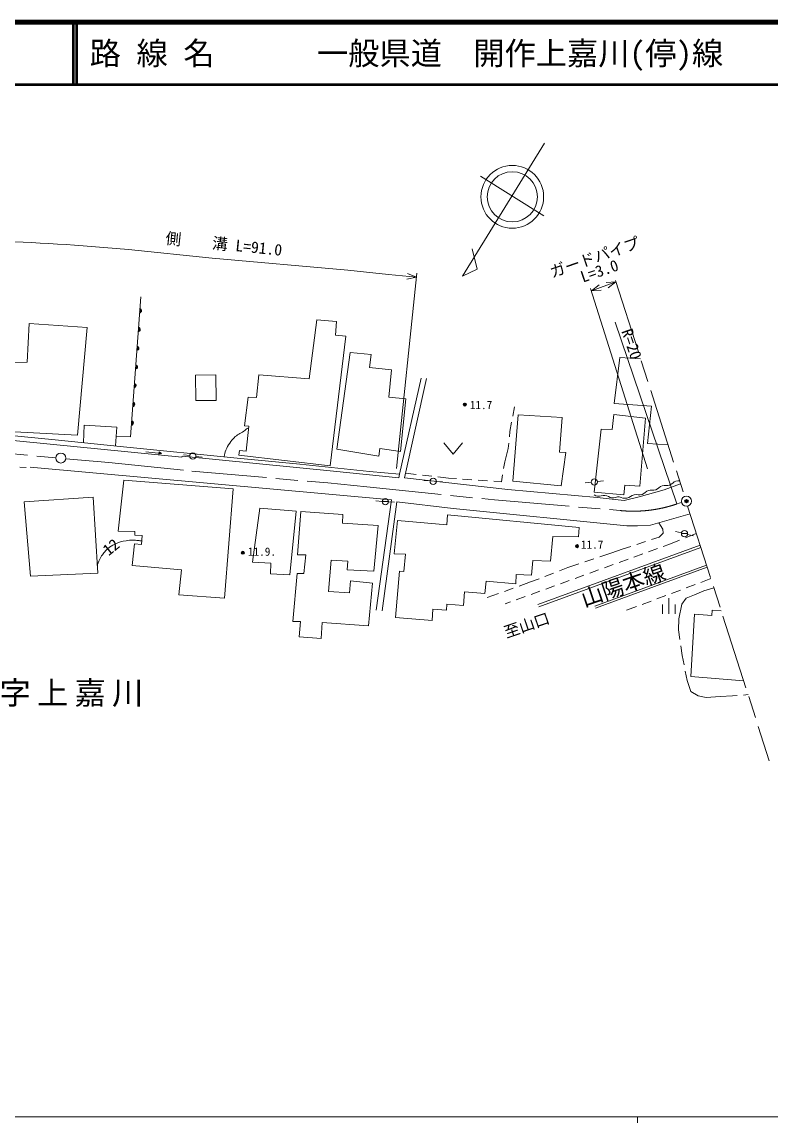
# Model space of a CAD drawing. Units: millimetres, scale not verified. Extents: x 40000 to 680000, y 20000 to 380000.
# Drawn here: x 169558 to 289369, y 204000 to 380000 of the extents above; entities that cross this region are included whole.
import ezdxf
from ezdxf.enums import TextEntityAlignment as Align

# ---------------------------------------------------------------- set-up
doc = ezdxf.new("R2010")
doc.units = ezdxf.units.MM
doc.header["$LTSCALE"] = 1000
doc.header["$PDMODE"] = 32
doc.header["$PDSIZE"] = 500
doc.linetypes.add('CHAIN', pattern=[18.5, 12, -1.5, 3.5, -1.5])
for name, color, linetype, lineweight in [('M-BGD', 7, 'Continuous', 13), ('M-BGD-HTXT', 7, 'Continuous', 13), ('M-BMK', 2, 'CHAIN', 13), ('M-BMK-SRVR', 3, 'Continuous', 13), ('M-STR-HTXT', 7, 'Continuous', 13), ('M-TTL', 2, 'Continuous', 140), ('M-TTL-BAND', 7, 'Continuous', 13), ('M-TTL-LINE', 7, 'Continuous', 50)]:
    doc.layers.add(name, color=color, linetype=linetype, lineweight=lineweight)
for name, color, linetype in [('M-BMK-HTXT', 7, 'Continuous'), ('M-OTRS', 6, 'Continuous'), ('M-TTL-TXT', 7, 'Continuous')]:
    doc.layers.add(name, color=color, linetype=linetype)
doc.styles.add('ＭＳ ゴシック', font='')
doc.styles.get('ＭＳ ゴシック').set_extended_font_data('MS Gothic')

msp = doc.modelspace()

# ---------------------------------------------------------------- linework, layer by layer
at = {"layer": 'M-BGD'}
for p, q in [((229924, 307737), (233391, 323068)), ((248058, 317018), (248331, 318503)), ((247603, 314549), (247877, 316034)), ((247524, 313685), (247603, 314549)), ((237028, 312707), (238528, 310907)), ((238528, 310907), (240028, 312707)), ((246771, 309701), (247353, 311824)), ((247353, 311824), (247433, 312689)), ((189364, 311314), (191849, 311041)), ((191456, 310896), (191497, 311269)), ((191849, 311041), (191456, 310896)), ((191497, 311269), (191849, 311041)), ((196385, 310689), (195392, 310813)), ((197377, 310563), (198368, 310434)), ((169215, 308863), (170211, 308775)), ((170884, 308836), (228681, 303630)), ((246592, 308599), (246771, 309701)), ((230916, 307871), (232622, 307678)), ((233616, 307565), (235106, 307397)), ((234831, 306635), (233836, 306731)), ((235828, 306551), (236825, 306478)), ((236100, 307285), (237806, 307092)), ((237806, 307092), (239037, 307007)), ((240035, 306938), (241531, 306835)), ((242529, 306766), (244025, 306663)), ((245023, 306594), (246254, 306509)), ((246254, 306509), (246432, 307612)), ((260616, 306427), (259618, 306359)), ((261610, 306529), (262601, 306665)), ((227173, 303367), (226175, 303433)), ((226212, 285991), (228681, 303630)), ((227171, 303333), (228171, 303333)), ((228171, 303307), (229169, 303253)), ((271711, 299517), (271446, 299953)), ((272069, 298928), (271711, 299517)), ((270259, 297275), (271457, 297670)), ((271457, 297670), (272127, 298270)), ((272127, 298270), (272069, 298928)), ((275053, 298331), (274083, 298574)), ((275038, 298210), (276038, 298210)), ((275681, 297547), (277425, 298254)), ((276024, 298089), (276994, 297846)), ((278024, 296389), (252095, 286907)), ((278145, 296011), (252217, 286529)), ((263738, 295072), (265736, 295787)), ((265736, 295787), (266934, 296182)), ((267884, 296494), (269309, 296963)), ((269789, 295301), (271199, 295811)), ((272140, 296151), (273010, 296466)), ((273010, 296466), (274754, 297172)), ((259601, 293684), (261023, 294161)), ((261971, 294479), (263738, 295072)), ((265087, 293599), (266498, 294109)), ((267438, 294450), (268849, 294960)), ((255538, 292260), (256885, 292774)), ((256885, 292774), (258653, 293366)), ((260386, 291897), (261796, 292408)), ((279063, 293154), (261201, 286623)), ((279164, 292839), (261315, 286312)), ((262736, 292748), (264147, 293259)), ((249080, 289835), (250921, 290499)), ((250921, 290499), (252268, 291013)), ((253203, 291369), (254604, 291904)), ((255684, 290196), (257095, 290706)), ((258035, 291047), (259445, 291557)), ((278151, 290421), (279749, 291020)), ((279749, 291020), (279642, 290980)), ((243947, 287982), (245788, 288646)), ((246729, 288986), (248140, 289495)), ((250983, 288494), (252393, 289005)), ((253333, 289345), (254744, 289856)), ((273469, 288666), (274874, 289192)), ((275810, 289543), (277214, 290070)), ((277117, 288437), (278641, 289048)), ((278641, 289048), (280227, 289530)), ((246821, 286988), (247691, 287303)), ((248632, 287644), (250042, 288154)), ((268787, 286911), (270192, 287437)), ((271128, 287788), (272533, 288315)), ((272017, 286897), (272017, 285397)), ((273017, 287897), (273017, 285397)), ((274017, 286897), (274017, 285397)), ((274640, 284603), (275113, 286947)), ((275113, 286947), (275812, 287917)), ((275812, 287917), (277117, 288437)), ((266253, 285961), (267851, 286560)), ((274547, 282813), (274640, 284603)), ((274775, 281276), (274547, 282813)), ((275149, 278750), (274922, 280287)), ((275455, 277226), (275149, 278750)), ((275958, 274721), (275652, 276245)), ((276570, 272965), (275958, 274721)), ((277713, 272273), (276570, 272965)), ((279017, 272019), (277713, 272273)), ((281257, 272169), (279017, 272019)), ((283209, 272284), (281257, 272169)), ((283959, 272341), (283209, 272284)), ((285706, 272473), (284956, 272416))]:
    msp.add_line(p, q, dxfattribs=at)
for points in [[(184615, 313743), (186931, 313673), (188552, 336051)], [(272924, 312391), (269592, 312627), (270277, 318570), (264298, 319042), (265186, 326366), (268508, 326173)], [(234272, 323036), (230751, 307124), (247291, 305289), (261581, 303968), (265899, 303515), (268285, 304086), (272288, 305239), (274915, 306179)], [(81979, 286334), (90114, 290829), (104035, 298283), (121523, 307397), (128939, 311229), (131392, 312511), (134885, 314006), (137788, 315037), (139811, 315440), (141166, 315525), (144298, 315440), (195121, 310458), (195157, 310596), (219369, 308178), (229816, 307160)], [(139169, 315312), (139416, 316382), (157915, 314878), (174871, 313228), (185783, 312092), (203992, 310280), (213999, 309312), (225135, 308127), (229924, 307737), (229816, 307160)], [(179388, 312758), (179502, 315574), (184704, 315241), (184525, 312223)], [(227175, 285872), (229499, 303278), (238532, 302232), (266303, 299438), (267996, 299438), (270097, 299568), (276422, 301374)], [(281407, 285857), (279957, 285960), (279911, 285128), (277151, 285359), (276546, 275356), (284991, 274699)]]:
    msp.add_lwpolyline(points, dxfattribs=at)
for points in [[(163288, 314755), (178413, 313979), (179977, 331171), (170697, 331823), (170405, 325622), (165737, 325567), (165409, 318676), (163564, 318704)], [(207425, 323609), (207065, 319984), (205715, 320048), (205154, 315463), (205867, 315417), (205441, 311413), (204331, 311524), (204257, 310747), (218857, 309070), (221374, 329778), (219691, 329926), (219890, 332099), (216746, 332413), (215497, 322957)], [(222062, 327167), (219934, 311694), (226629, 310575), (226787, 311805), (230116, 311343), (230960, 319748), (228254, 320055), (228678, 324418), (225145, 324769), (225395, 326868)], [(200587, 323589), (200615, 319520), (197351, 319497), (197323, 323566)], [(248053, 306595), (255793, 305832), (256528, 311201), (255543, 311256), (255980, 316777), (248934, 317207)], [(269287, 316692), (268392, 305799), (265964, 305966), (265812, 304412), (261068, 304842), (262197, 314925), (263944, 314867), (264229, 317271)], [(185830, 306764), (203320, 305365), (201935, 287875), (194661, 288440), (195065, 292401), (187175, 293137), (187541, 296570), (188680, 296470), (188803, 297909), (187602, 297955), (187633, 298548), (184931, 298633)], [(180959, 304030), (181667, 291875), (170906, 291390), (169900, 303296)], [(207596, 302261), (206404, 293670), (209383, 293473), (209325, 291799), (212385, 291614), (213433, 301795)], [(214170, 301733), (213628, 294846), (214944, 294800), (214615, 291820), (213576, 291820), (212894, 284172), (214106, 284189), (213898, 281695), (217414, 281435), (217570, 283981), (224966, 283457), (225647, 290320), (222090, 290651), (221960, 288734), (218580, 288965), (219029, 293958), (221677, 293812), (221592, 292449), (225849, 292218), (226519, 299512), (220800, 299898), (220862, 301260)], [(229647, 300312), (237493, 299627), (237608, 301244), (258701, 299180), (258562, 297691), (254486, 297748), (254072, 293808), (251289, 293912), (251047, 291579), (248604, 291706), (248547, 290182), (243789, 290598), (243587, 288658), (240366, 288935), (240175, 286707), (237497, 286938), (237485, 285968), (235280, 286129), (235147, 284317), (229293, 284802), (229955, 292201), (230640, 292171), (230898, 294942), (229074, 295003)]]:
    msp.add_lwpolyline(points, close=True, dxfattribs=at)
for centre, radius in [((240404, 318840), 250), ((240404, 318840), 204), ((240404, 318840), 159), ((240404, 318840), 114), ((240404, 318840), 68.2), ((240404, 318840), 22.7), ((196881, 310627), 500), ((235329, 306588), 500), ((261115, 306461), 500), ((227671, 303333), 500), ((275538, 298210), 500), ((258352, 296213), 250), ((258352, 296213), 204), ((258352, 296213), 159), ((258352, 296213), 114), ((258352, 296213), 68.2), ((258352, 296213), 22.7), ((204875, 295165), 250), ((204875, 295165), 204), ((204875, 295165), 159), ((204875, 295165), 114), ((204875, 295165), 68.2), ((204875, 295165), 22.7)]:
    msp.add_circle(centre, radius, dxfattribs=at)
for centre, radius, start, end in [((188338, 333842), 354, 274.65375, 77.05893), ((188338, 333842), 283, 276.87779, 74.83489), ((188338, 333842), 212, 280.62411, 71.08856), ((188338, 333842), 142, 288.33584, 63.37683), ((188338, 333842), 100, 298.6535, 53.05917), ((188121, 330850), 354, 274.65375, 77.05893), ((188121, 330850), 283, 276.87779, 74.83489), ((188121, 330850), 212, 280.62411, 71.08856), ((188121, 330850), 142, 288.33584, 63.37683), ((188121, 330850), 100, 298.6535, 53.05917), ((187904, 327858), 354, 274.65375, 77.05893), ((187904, 327858), 283, 276.87779, 74.83489), ((187904, 327858), 212, 280.62411, 71.08856), ((187904, 327858), 142, 288.33584, 63.37683), ((187904, 327858), 100, 298.6535, 53.05917), ((187687, 324866), 354, 274.65375, 77.05893), ((187687, 324866), 283, 276.87779, 74.83489), ((187687, 324866), 212, 280.62411, 71.08856), ((187687, 324866), 142, 288.33584, 63.37683), ((187687, 324866), 100, 298.6535, 53.05917), ((187471, 321874), 354, 274.65375, 77.05893), ((187471, 321874), 283, 276.87779, 74.83489), ((187471, 321874), 212, 280.62411, 71.08856), ((187471, 321874), 142, 288.33584, 63.37683), ((187471, 321874), 100, 298.6535, 53.05917), ((187254, 318882), 354, 274.65375, 77.05893), ((187254, 318882), 283, 276.87779, 74.83489), ((187254, 318882), 212, 280.62411, 71.08856), ((187254, 318882), 142, 288.33584, 63.37683), ((187254, 318882), 100, 298.6535, 53.05917), ((187037, 315889), 354, 274.65375, 77.05893), ((187037, 315889), 283, 276.87779, 74.83489), ((187037, 315889), 212, 280.62411, 71.08856), ((187037, 315889), 142, 288.33584, 63.37683), ((187037, 315889), 100, 298.6535, 53.05917), ((272693, 307326), 1417, 264.39893, 312.89207), ((274622, 305250), 1417, 84.39893, 132.89207), ((268282, 305838), 1417, 264.39893, 312.89207), ((270211, 303762), 1417, 84.39893, 132.89207), ((270488, 306582), 1417, 264.39893, 312.89207), ((272417, 304506), 1417, 84.39893, 132.89207), ((261793, 305579), 1380, 239.02217, 288.16507), ((262654, 302956), 1380, 59.02217, 108.16507), ((264075, 305323), 1380, 239.02217, 288.16507), ((264936, 302700), 1380, 59.02217, 108.16507), ((265936, 305555), 1696, 260.16206, 304.42848), ((267854, 302756), 1696, 80.16206, 124.42848)]:
    msp.add_arc(centre, radius, start, end, dxfattribs=at)
for points, knots in [([(201887, 310490), (201982, 310977), (202021, 311144), (202172, 311543), (202352, 312019), (202515, 312262), (202789, 312693), (203017, 313052), (203171, 313242), (203472, 313543), (203994, 314064), (204444, 314160), (205042, 314592), (205251, 314743), (205322, 314903), (205561, 315000), (205663, 315041), (205709, 315060), (205831, 315082)], [0, 0, 0, 0, 1, 1, 1, 2, 2, 2, 3, 3, 3, 4, 4, 4, 5, 5, 5, 6, 6, 6, 6]), ([(181594, 293125), (181808, 293739), (181894, 293956), (182178, 294443), (182516, 295020), (182766, 295317), (183252, 295776), (183657, 296159), (183948, 296307), (184447, 296556), (185091, 296876), (185507, 296944), (186214, 297075), (186627, 297152), (186867, 297165), (187288, 297162), (187620, 297159), (187806, 297143), (188136, 297110), (188368, 297087), (188446, 297078), (188728, 297037)], [0, 0, 0, 0, 1, 1, 1, 2, 2, 2, 3, 3, 3, 4, 4, 4, 5, 5, 5, 6, 6, 6, 7, 7, 7, 7])]:
    msp.add_open_spline(points, degree=3, knots=knots, dxfattribs=at)
at = {"layer": 'M-BMK'}
for p, q in [((264493, 338704), (275564, 304153)), ((274333, 302965), (275079, 303182)), ((276021, 302624), (289099, 261912))]:
    msp.add_line(p, q, dxfattribs=at)
for points in [[(145846, 312980), (153517, 312354), (174975, 310324)], [(176565, 310178), (183451, 309600), (196734, 308217), (218469, 306313), (224693, 305670), (245119, 303599), (265257, 301901)]]:
    msp.add_lwpolyline(points, dxfattribs=at)
msp.add_arc((267347, 323306), 21507, 264.42291, 288.95408, dxfattribs=at)
at = {"layer": 'M-BMK-SRVR'}
for p, q in [((253160, 360645), (240029, 339371)), ((253024, 349040), (242875, 355347)), ((242375, 340491), (241569, 343747)), ((240029, 339371), (242375, 340491)), ((274333, 302965), (264451, 332017))]:
    msp.add_line(p, q, dxfattribs=at)
for centre, radius in [((247986, 352059), 5016), ((247986, 352059), 4013), ((175774, 310298), 800), ((275847, 303405), 800)]:
    msp.add_circle(centre, radius, dxfattribs=at)
at = {"layer": 'M-OTRS'}
msp.add_point((275847, 303405), dxfattribs=at)
at = {"layer": 'M-STR-HTXT'}
for p, q in [((229461, 308635), (232726, 339837)), ((232660, 339203), (231213, 339802)), ((232660, 339203), (231122, 338906)), ((260631, 337025), (264568, 338471)), ((260631, 337025), (261884, 337965)), ((264568, 338471), (263005, 338376)), ((264568, 338471), (263315, 337531)), ((269594, 308555), (260505, 337426)), ((260631, 337025), (262194, 337120))]:
    msp.add_line(p, q, dxfattribs=at)
msp.add_lwpolyline([(179355, 344229), (186615, 343620), (199965, 342230), (221685, 340328), (228165, 339659), (232660, 339203)], dxfattribs=at)
msp.add_arc((155392, 19472), 325640, 85.77989, 93.54386, dxfattribs=at)
at = {"layer": 'M-TTL'}
msp.add_line((680000, 380000), (40000, 380000), dxfattribs=at)
at = {"layer": 'M-TTL-BAND'}
for p, q in [((40000, 205000), (579000, 205000)), ((268000, 205000), (268000, 204000))]:
    msp.add_line(p, q, dxfattribs=at)
at = {"layer": 'M-TTL-LINE'}
for p, q in [((177750, 380000), (177750, 370000)), ((178250, 380000), (178250, 370000)), ((40000, 370000), (680000, 370000))]:
    msp.add_line(p, q, dxfattribs=at)

# ---------------------------------------------------------------- texts
at = {"layer": 'M-BGD', "style": 'ＭＳ ゴシック'}
for s, p in [('11.7', (241186, 317720)), ('11.9.', (205701, 294279)), ('11.7', (258967, 295408))]:
    msp.add_text(s, height=1320, dxfattribs=at).set_placement(p, align=Align.BOTTOM_LEFT)
msp.add_text('12', height=1833, rotation=38.877, dxfattribs=at).set_placement((183748, 294149), align=Align.BOTTOM_LEFT)
at = {"layer": 'M-BGD-HTXT', "style": 'ＭＳ ゴシック'}
for s, height, p in [('山陽本線', 2566, (265707, 289950)), ('至山口', 1833, (250293, 283586))]:
    msp.add_text(s, height=height, rotation=18.875, dxfattribs=at).set_placement(p, align=Align.MIDDLE_CENTER)
at = {"layer": 'M-BMK-HTXT', "insert": (177954, 272539), "char_height": 3666, "attachment_point": 5, "style": 'ＭＳ ゴシック'}
msp.add_mtext('\\T1.2;字上嘉川', dxfattribs=at)
at = {"layer": 'M-BMK-SRVR', "style": 'ＭＳ ゴシック'}
msp.add_text('R=20', height=1833, rotation=288.84, dxfattribs=at).set_placement((266282, 330882), align=Align.MIDDLE_LEFT)
at = {"layer": 'M-STR-HTXT', "style": 'ＭＳ ゴシック'}
for s, rotation, p in [('側\u3000\u3000溝 L=91.0', 354.051, (201851, 344504)), ('ガードパイプ', 19.037, (261147, 342402)), (' L=3.0', 19.037, (261334, 340005))]:
    msp.add_text(s, height=1833, rotation=rotation, dxfattribs=at).set_placement(p, align=Align.MIDDLE_CENTER)
at = {"layer": 'M-TTL-TXT', "style": 'ＭＳ ゴシック'}
for s, p in [('路 線 名', (180380, 375000)), ('一般県道\u3000開作上嘉川(停)線', (216734, 375000))]:
    msp.add_text(s, height=3666, dxfattribs=at).set_placement(p, align=Align.MIDDLE_LEFT)

doc.saveas('drawing.dxf')
